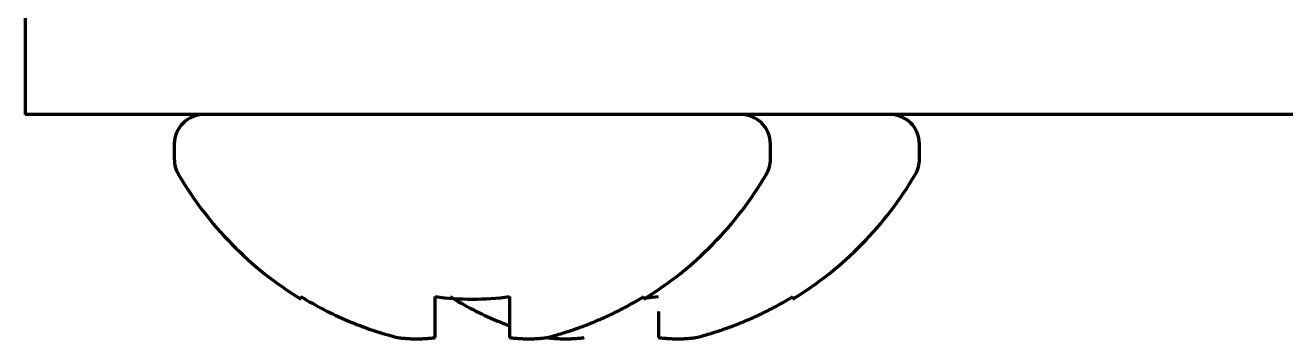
# Model space of a CAD drawing. Header units: inches. Extents: x -3055 to 7244, y 299 to 5591.
# Drawn here: x 2832.12 to 2849.03, y 2088.61 to 2092.82 of the extents above; entities that cross this region are included whole.
import ezdxf

# ---------------------------------------------------------------- set-up
doc = ezdxf.new("R2010")
doc.units = ezdxf.units.IN

msp = doc.modelspace()

# ---------------------------------------------------------------- linework, layer by layer
at = {"linetype": 'Continuous', "lineweight": 70}
for p, q in [((2832.119, 2094.623), (2832.119, 2091.623)), ((2835.119, 2091.623), (2832.119, 2091.623)), ((2846.48, 2091.623), (2835.119, 2091.623)), ((2848.778, 2091.623), (2846.48, 2091.623)), ((2866.117, 2091.623), (2848.778, 2091.623)), ((2834.119, 2091.223), (2834.119, 2091.023)), ((2842.119, 2091.023), (2842.119, 2091.223)), ((2844.119, 2091.023), (2844.119, 2091.223)), ((2835.819, 2089.145), (2835.819, 2089.178)), ((2840.419, 2089.178), (2840.419, 2089.145)), ((2840.42, 2089.157), (2840.619, 2089.178)), ((2842.419, 2089.178), (2842.419, 2089.145))]:
    msp.add_line(p, q, dxfattribs=at)
for centre, radius, start, end in [((2834.519, 2091.223), 0.4, 90, 180), ((2841.719, 2091.223), 0.4, 0, 90), ((2843.719, 2091.223), 0.4, 0, 90), ((2834.519, 2091.023), 0.4, 180, 210.3012), ((2841.719, 2091.023), 0.4, 329.6988, 0), ((2843.719, 2091.023), 0.4, 329.6988, 0), ((2838.317, 2093.243), 4.8, 210.3012, 238.6273), ((2837.92, 2093.243), 4.8, 301.3727, 329.6988), ((2839.92, 2093.243), 4.8, 301.3727, 329.6988)]:
    msp.add_arc(centre, radius, start, end, dxfattribs=at)
for points, knots in [([(2835.819, 2089.178), (2836.021, 2089.054), (2836.231, 2088.946), (2836.556, 2088.808), (2836.666, 2088.766), (2836.89, 2088.691), (2837.003, 2088.657), (2837.119, 2088.628)], [0, 0, 0, 0, 0.5, 0.5, 0.75, 0.75, 1, 1, 1, 1]), ([(2837.819, 2089.178), (2838.021, 2089.054), (2838.231, 2088.946), (2838.498, 2088.833), (2838.549, 2088.812), (2838.601, 2088.793)], [0, 0, 0, 0, 0.810886, 0.810886, 1, 1, 1, 1]), ([(2838.619, 2089.178), (2838.619, 2089.054), (2838.619, 2088.946), (2838.619, 2088.808), (2838.619, 2088.766), (2838.619, 2088.691), (2838.619, 2088.657), (2838.619, 2088.628)], [0, 0, 0, 0, 0.5, 0.5, 0.75, 0.75, 1, 1, 1, 1]), ([(2840.619, 2088.977), (2840.619, 2088.933), (2840.619, 2088.892), (2840.619, 2088.808), (2840.619, 2088.766), (2840.619, 2088.691), (2840.619, 2088.657), (2840.619, 2088.628)], [0, 0, 0, 0, 0.293661, 0.293661, 0.64683, 0.64683, 1, 1, 1, 1])]:
    msp.add_open_spline(points, degree=3, knots=knots, dxfattribs=at)
for points in [[(2837.619, 2088.628), (2837.619, 2088.641), (2837.619, 2088.671), (2837.619, 2088.722), (2837.619, 2088.778), (2837.619, 2088.839), (2837.619, 2088.906), (2837.619, 2088.98), (2837.619, 2089.068), (2837.619, 2089.139), (2837.619, 2089.178)], [(2837.619, 2089.178), (2837.785, 2089.156), (2838.119, 2089.134), (2838.452, 2089.156), (2838.619, 2089.178)], [(2839.119, 2088.628), (2839.173, 2088.641), (2839.281, 2088.671), (2839.442, 2088.722), (2839.601, 2088.778), (2839.757, 2088.839), (2839.909, 2088.906), (2840.065, 2088.98), (2840.231, 2089.068), (2840.355, 2089.139), (2840.419, 2089.178)], [(2841.119, 2088.628), (2841.173, 2088.641), (2841.281, 2088.671), (2841.442, 2088.722), (2841.601, 2088.778), (2841.757, 2088.839), (2841.909, 2088.906), (2842.065, 2088.98), (2842.231, 2089.068), (2842.355, 2089.139), (2842.419, 2089.178)], [(2837.119, 2088.628), (2837.142, 2088.625), (2837.19, 2088.619), (2837.261, 2088.614), (2837.333, 2088.612), (2837.404, 2088.612), (2837.475, 2088.614), (2837.547, 2088.619), (2837.595, 2088.625), (2837.619, 2088.628)], [(2838.619, 2088.628), (2838.645, 2088.624), (2838.696, 2088.619), (2838.77, 2088.614), (2838.841, 2088.611), (2838.911, 2088.612), (2838.981, 2088.614), (2839.049, 2088.62), (2839.095, 2088.625), (2839.119, 2088.628)], [(2839.119, 2088.628), (2839.142, 2088.625), (2839.19, 2088.619), (2839.261, 2088.614), (2839.333, 2088.612), (2839.404, 2088.612), (2839.475, 2088.614), (2839.547, 2088.619), (2839.595, 2088.625), (2839.619, 2088.628)], [(2840.619, 2088.628), (2840.645, 2088.624), (2840.696, 2088.619), (2840.77, 2088.614), (2840.841, 2088.611), (2840.911, 2088.612), (2840.981, 2088.614), (2841.049, 2088.62), (2841.095, 2088.625), (2841.119, 2088.628)]]:
    msp.add_open_spline(points, degree=3, dxfattribs=at)

doc.saveas('drawing.dxf')
